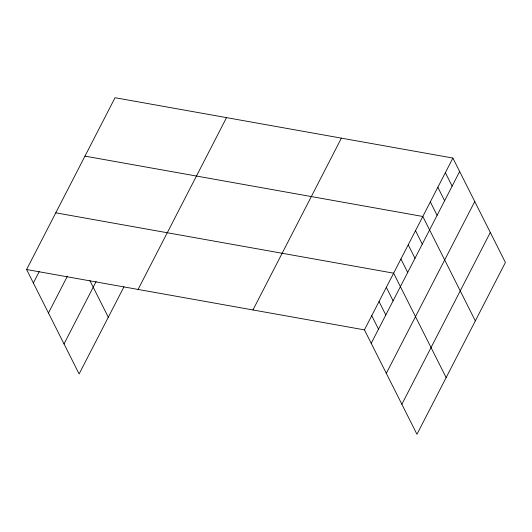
<?xml version="1.0" encoding="UTF-8"?>
<svg xmlns="http://www.w3.org/2000/svg" width="532" height="532" viewBox="0 0 532 532"><rect width="100%" height="100%" fill="white"/><g stroke="black" fill="none" stroke-linecap="round" stroke-linejoin="round"><path stroke-width="0.8" d="M26.6 269.525L115.038 97.715L452.885 158.057L505.4 262.476L416.962 434.285L364.447 329.873L26.6 269.525L79.115 373.943L123.989 286.768M33.37 282.977L39.202 271.639M48.465 312.996L67.431 276.141M64.02 343.925L96.119 281.554M138.087 289.441L226.532 117.625M252.953 309.957L341.398 138.147M364.447 329.873L452.885 158.057M371.21 343.326L459.655 171.51M386.305 373.344L474.75 201.528M401.859 404.267L490.305 232.457M84.974 156.129L422.814 216.477L475.329 320.889M55.787 212.827L393.627 273.175L446.142 377.587M445.37 172.661L452.134 186.12M437.849 187.271L444.619 200.724M430.335 201.874L437.098 215.327M415.519 230.649L422.288 244.102M408.224 244.826L414.987 258.279M400.928 258.998L407.692 272.451M386.332 287.347L393.101 300.799M379.037 301.524L385.806 314.977M371.742 315.695L378.505 329.148M89.868 280.597L108.302 317.245"/></g></svg>
